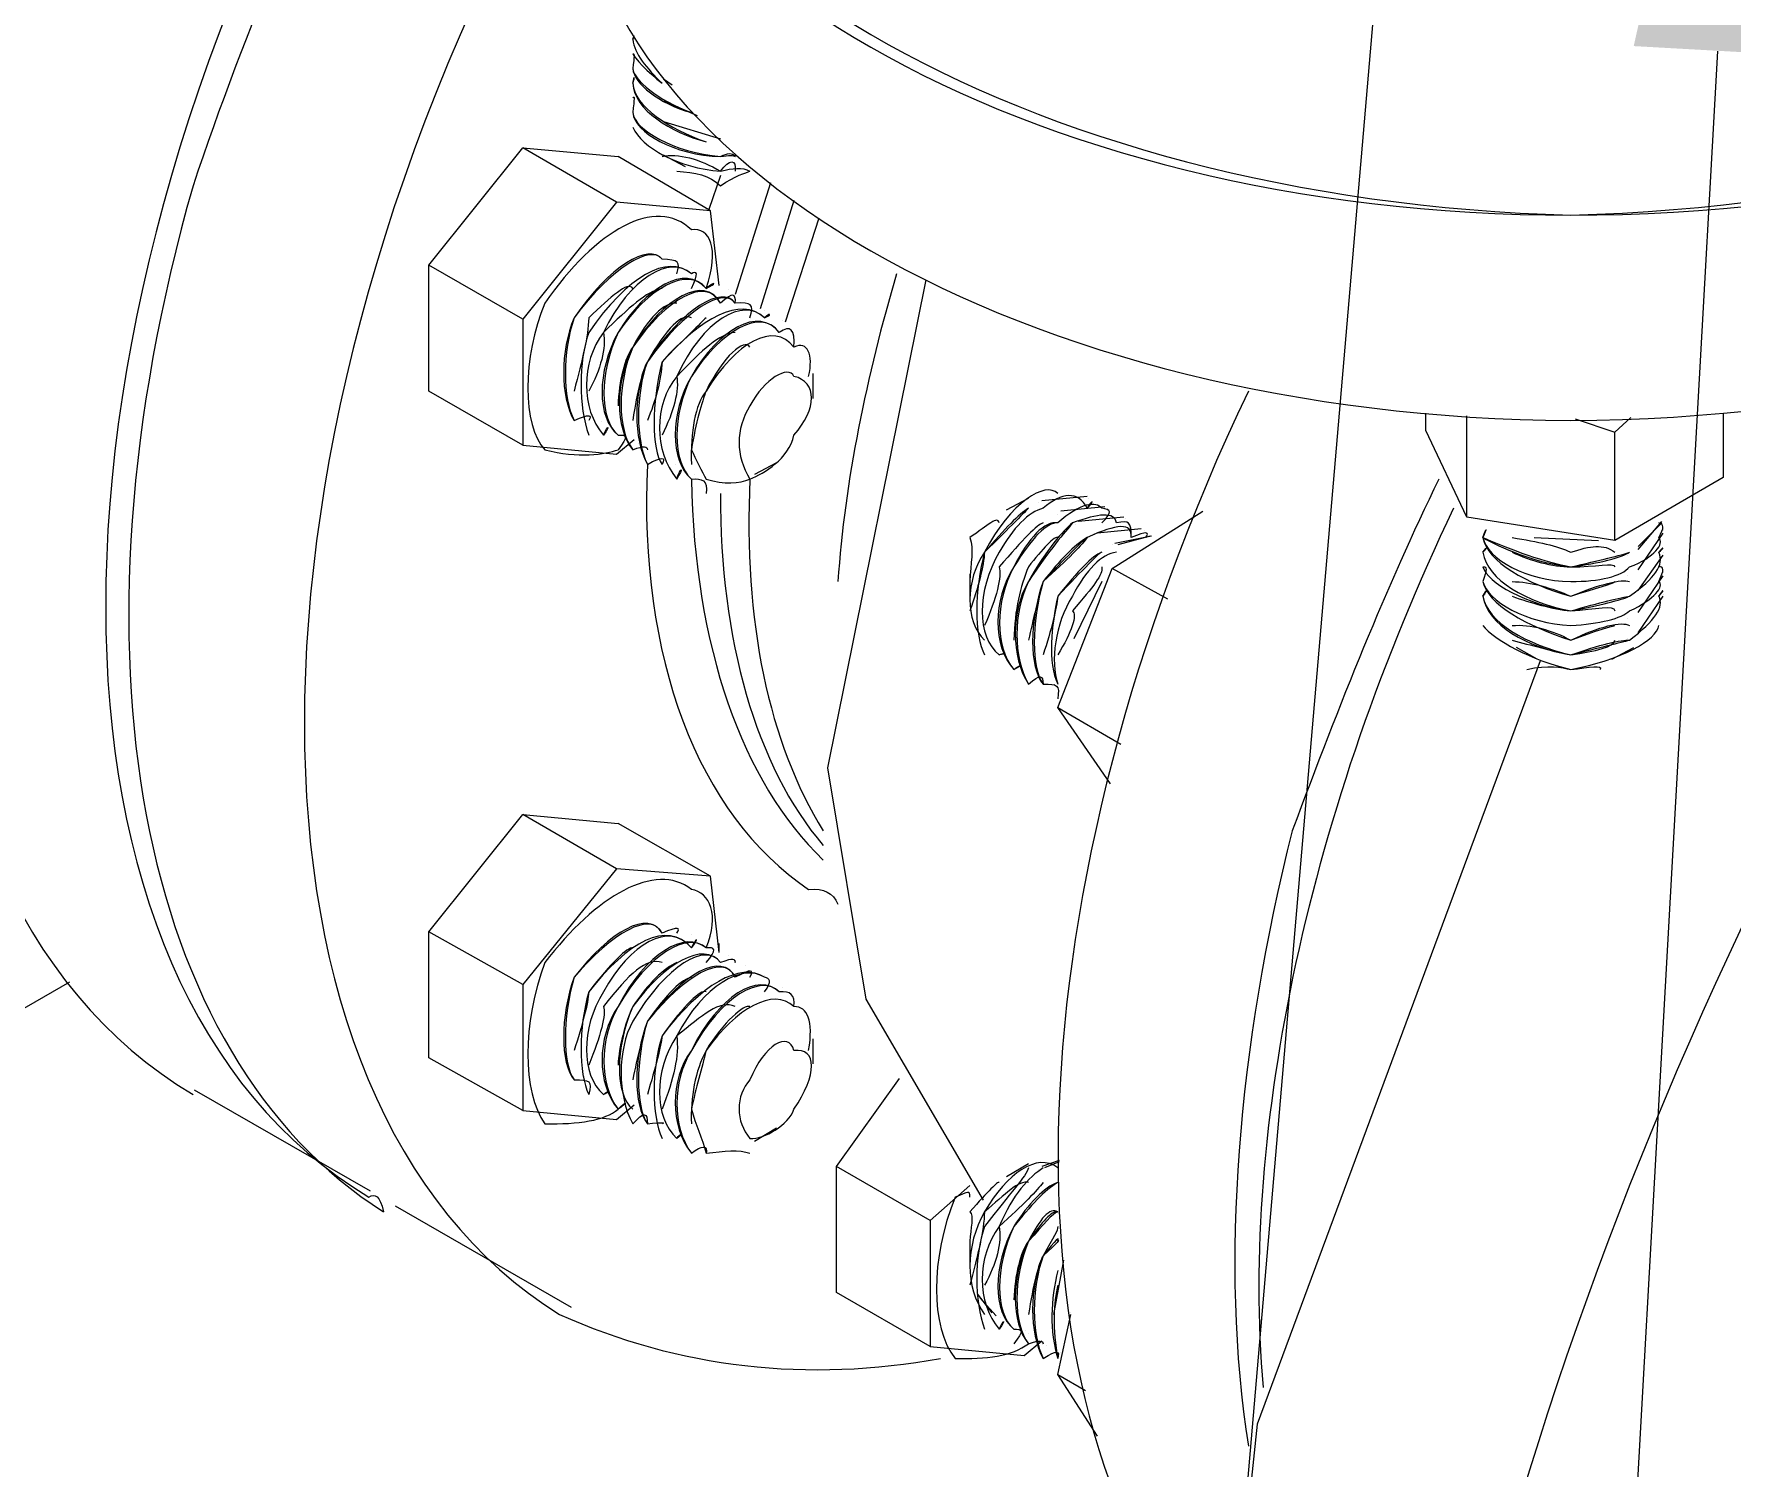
# Model space of a CAD drawing. Header units: inches. Extents: x 0.3 to 33.8, y 15.5 to 37.1.
# Drawn here: x 7.902 to 8.5, y 24.615 to 25.12 of the extents above; entities that cross this region are included whole.
import ezdxf

# ---------------------------------------------------------------- set-up
doc = ezdxf.new("R2010")
doc.units = ezdxf.units.IN
doc.header["$MEASUREMENT"] = 0

# ---------------------------------------------------------------- blocks, each defined once
blk = doc.blocks.new('60298_1')
at = {"transparency": 33554687}
blk.add_hatch(color=21, dxfattribs=at).paths.add_polyline_path([(8.46543, 25.1157), (8.5055, 25.29397), (8.52543, 25.11235)])
at = {"color": 21, "transparency": 33554687}
for points in [[(8.39989, 25.43258), (7.96456, 20.3537), (7.78433, 20.3537)], [(8.49491, 25.11395), (8.16286, 19.17681), (8.34309, 19.17681)]]:
    blk.add_lwpolyline(points, dxfattribs=at)
at = {"transparency": 33554687}
for points in [[(8.11329, 25.11809), (8.11329, 25.11809)], [(8.11329, 25.11086), (8.11329, 25.11086)], [(8.11329, 25.10363), (8.11329, 25.10363)], [(8.12361, 25.10414), (8.12671, 25.10207)], [(8.11329, 25.09588), (8.11329, 25.09588)], [(8.12361, 25.0964), (8.13549, 25.09123)], [(8.12361, 25.08917), (8.14375, 25.08297)], [(8.04099, 25.03856), (8.07404, 25.07987)], [(8.07404, 25.07987), (8.10761, 25.07677)], [(8.10709, 25.06076), (8.07404, 25.07987)], [(8.14324, 25.03133), (8.14014, 25.05766), (8.10761, 25.07677)], [(8.13136, 25.07316), (8.12361, 25.07729)], [(8.14375, 25.07006), (8.13962, 25.05818)], [(8.16131, 25.06748), (8.14892, 25.02823)], [(8.16957, 25.06128), (8.1577, 25.02307)], [(8.10709, 25.06076), (8.07404, 25.01945)], [(8.14014, 25.05766), (8.10709, 25.06076)], [(8.17835, 25.05508), (8.16648, 25.01842)], [(8.07404, 25.01945), (8.04099, 25.03856)], [(8.04099, 24.99415), (8.04099, 25.03856)], [(8.12671, 25.04114), (8.12671, 25.04114)], [(8.13343, 25.03752), (8.13343, 25.03752)], [(8.13962, 25.03391), (8.13962, 25.03391)], [(8.14324, 25.03133), (8.14324, 25.03133)], [(8.21605, 25.03339), (8.18145, 24.86143), (8.19488, 24.77984), (8.23619, 24.70909)], [(8.14634, 25.02978), (8.14634, 25.02978)], [(8.15253, 25.02617), (8.15253, 25.02617)], [(8.07404, 25.01945), (8.07404, 24.97504)], [(8.15925, 25.02255), (8.15925, 25.02255)], [(8.16544, 25.01893), (8.16544, 25.01893)], [(8.17629, 24.99157), (8.17629, 25.00034)], [(8.07404, 24.97504), (8.04099, 24.99415)], [(8.09573, 24.98692), (8.09573, 24.98692)], [(8.10193, 24.9833), (8.10193, 24.9833)], [(8.39215, 24.9802), (8.39215, 24.9864)], [(8.40661, 24.94974), (8.40661, 24.98537)], [(8.44482, 24.98434), (8.45876, 24.97969)], [(8.45876, 24.97969), (8.46444, 24.98485)], [(8.49698, 24.9864), (8.49698, 24.96368)], [(8.10864, 24.97969), (8.10864, 24.97969)], [(8.40661, 24.94974), (8.39215, 24.9802)], [(8.45876, 24.94147), (8.45876, 24.97969)], [(8.07404, 24.97504), (8.10709, 24.97194)], [(8.10709, 24.97194), (8.11329, 24.97711)], [(8.11484, 24.97555), (8.11484, 24.97555)], [(8.12155, 24.97194), (8.12155, 24.97194)], [(8.12775, 24.96833), (8.12775, 24.96833)], [(8.16338, 24.96884), (8.15563, 24.96471)], [(8.13446, 24.96471), (8.13446, 24.96471)], [(8.49698, 24.96368), (8.45876, 24.94147)], [(8.24445, 24.95232), (8.2522, 24.95645)], [(8.25581, 24.9549), (8.25581, 24.9549)], [(8.27286, 24.95696), (8.25685, 24.95542)], [(8.27337, 24.95645), (8.27337, 24.95645)], [(8.26253, 24.95077), (8.26253, 24.95077)], [(8.27905, 24.95335), (8.26356, 24.9518)], [(8.28577, 24.94974), (8.26976, 24.94819)], [(8.28009, 24.95283), (8.28009, 24.95283)], [(8.30126, 24.92082), (8.28163, 24.93166), (8.31365, 24.9518)], [(8.28628, 24.94922), (8.28628, 24.94922)], [(8.45876, 24.94147), (8.40661, 24.94974)], [(8.46703, 24.93838), (8.47529, 24.94819)], [(8.46703, 24.93941), (8.47529, 24.94767)], [(8.26872, 24.94715), (8.26872, 24.94715)], [(8.27544, 24.94354), (8.27544, 24.94354)], [(8.29196, 24.94561), (8.27647, 24.94405)], [(8.29558, 24.94302), (8.28267, 24.94044)], [(8.29506, 24.94302), (8.2837, 24.93993)], [(8.293, 24.94509), (8.293, 24.94509)], [(8.41332, 24.94509), (8.41332, 24.94509)], [(8.43036, 24.94251), (8.45308, 24.94147)], [(8.46703, 24.93114), (8.4758, 24.94405)], [(8.4758, 24.94509), (8.4758, 24.94509)], [(8.28163, 24.93993), (8.28163, 24.93993)], [(8.41332, 24.93734), (8.41332, 24.93734)], [(8.46341, 24.93631), (8.46341, 24.93631)], [(8.46703, 24.92392), (8.4758, 24.93631)], [(8.4758, 24.93734), (8.4758, 24.93734)], [(8.23154, 24.9296), (8.23154, 24.92082)], [(8.26253, 24.8826), (8.28163, 24.93166)], [(8.41332, 24.93011), (8.41332, 24.93011)], [(8.4758, 24.93011), (8.4758, 24.93011)], [(8.27802, 24.92702), (8.26821, 24.90687)], [(8.46341, 24.92908), (8.46341, 24.92908)], [(8.46703, 24.91617), (8.4758, 24.92908)], [(8.41332, 24.92237), (8.41332, 24.92237)], [(8.46341, 24.92133), (8.46341, 24.92133)], [(8.46703, 24.90894), (8.4758, 24.92185)], [(8.4758, 24.92237), (8.4758, 24.92237)], [(8.46341, 24.9141), (8.46341, 24.9141)], [(8.46341, 24.90687), (8.46341, 24.90687)], [(8.24239, 24.90223), (8.24239, 24.90223)], [(8.43139, 24.89965), (8.42416, 24.90378)], [(8.45773, 24.89965), (8.46548, 24.90378)], [(8.24859, 24.89861), (8.24859, 24.89861)], [(8.2553, 24.89499), (8.2553, 24.89499)], [(8.43243, 24.89913), (8.33276, 24.63008), (8.30384, 24.35432), (8.32243, 24.21902), (8.36891, 24.08888), (8.44895, 23.97114), (8.56308, 23.87871)], [(8.2615, 24.89087), (8.2615, 24.89087)], [(8.28112, 24.85575), (8.26253, 24.8826), (8.28473, 24.86969)], [(8.04099, 24.80359), (8.07404, 24.84491)], [(8.07404, 24.84491), (8.10761, 24.84181)], [(8.10709, 24.8258), (8.07404, 24.84491)], [(8.14324, 24.79636), (8.14014, 24.82322), (8.10761, 24.84181)], [(8.10709, 24.8258), (8.07404, 24.785)], [(8.14014, 24.82322), (8.10709, 24.8258)], [(8.12671, 24.80669), (8.12671, 24.80669)], [(8.07404, 24.785), (8.04099, 24.80359)], [(8.04099, 24.75918), (8.04099, 24.80359)], [(8.13343, 24.80256), (8.13343, 24.80256)], [(8.13962, 24.79895), (8.13962, 24.79895)], [(8.14324, 24.79636), (8.14324, 24.79946)], [(8.14634, 24.79533), (8.14634, 24.79533)], [(6.85273, 24.17358), (7.91447, 24.78604)], [(8.15253, 24.79171), (8.15253, 24.79171)], [(8.15925, 24.7881), (8.15925, 24.7881)], [(8.07404, 24.785), (8.07404, 24.74059)], [(8.16544, 24.78397), (8.16544, 24.78397)], [(8.17629, 24.75712), (8.17629, 24.76589)], [(8.07404, 24.74059), (8.04099, 24.75918)], [(8.09573, 24.75247), (8.09573, 24.75247)], [(8.18455, 24.72097), (8.20676, 24.75195)], [(8.02033, 24.71219), (7.95836, 24.74782)], [(8.10193, 24.74834), (8.10193, 24.74834)], [(8.10864, 24.74472), (8.10864, 24.74472)], [(8.07404, 24.74059), (8.10709, 24.73749)], [(8.10709, 24.73749), (8.11329, 24.74266)], [(8.11484, 24.74111), (8.11484, 24.74111)], [(8.12155, 24.73749), (8.12155, 24.73749)], [(8.12775, 24.73388), (8.12775, 24.73388)], [(8.16338, 24.73439), (8.15563, 24.72975)], [(8.13446, 24.72975), (8.13446, 24.72975)], [(8.2176, 24.70186), (8.18455, 24.72097)], [(8.18455, 24.67656), (8.18455, 24.72097)], [(8.24445, 24.71735), (8.2522, 24.722)], [(8.26304, 24.72303), (8.25685, 24.72097)], [(8.26304, 24.72252), (8.25788, 24.72045)], [(8.23154, 24.71425), (8.2176, 24.70186)], [(8.25581, 24.71994), (8.25581, 24.71994)], [(8.26253, 24.71632), (8.26253, 24.71632)], [(8.02911, 24.70702), (8.09108, 24.67139)], [(8.2176, 24.70186), (8.2176, 24.65745)], [(8.23154, 24.69463), (8.23154, 24.68585)], [(8.26459, 24.68792), (8.26098, 24.66881)], [(8.2176, 24.65745), (8.18455, 24.67656)], [(8.23413, 24.67604), (8.23929, 24.66933)], [(8.23516, 24.67449), (8.24084, 24.66829)], [(8.23929, 24.66933), (8.23929, 24.66933)], [(8.24239, 24.66778), (8.24239, 24.66778)], [(8.24445, 24.66674), (8.24445, 24.66674)], [(8.26253, 24.64764), (8.26718, 24.66881)], [(8.26718, 24.66933), (8.26718, 24.66933)], [(8.24549, 24.66571), (8.24549, 24.66571)], [(8.24859, 24.66364), (8.24859, 24.66364)], [(8.25117, 24.66313), (8.25117, 24.66313)], [(8.2522, 24.6621), (8.2522, 24.6621)], [(8.2176, 24.65745), (8.25065, 24.65435)], [(8.25065, 24.65435), (8.25685, 24.65952)], [(8.2553, 24.66003), (8.2553, 24.66003)], [(8.25736, 24.659), (8.25736, 24.659)], [(8.2584, 24.65797), (8.2584, 24.65797)], [(8.2615, 24.65642), (8.2615, 24.65642)], [(8.26356, 24.65538), (8.26356, 24.65538)], [(8.27647, 24.62595), (8.26253, 24.64764)], [(8.26253, 24.64764), (8.27234, 24.64196)]]:
    blk.add_lwpolyline(points, dxfattribs=at)
for points, knots in [([(8.13343, 25.47441), (8.069, 25.42434), (8.00665, 25.35201), (7.95785, 25.26784), (7.83405, 25.05305), (7.83405, 24.82011), (7.95785, 24.74627)], [0, 0, 0, 0, 1, 1, 1, 2, 2, 2, 2]), ([(8.09211, 25.33498), (8.06596, 25.30433), (8.04183, 25.26947), (8.01982, 25.23169), (7.89617, 25.01718), (7.89617, 24.78424), (8.01982, 24.71012), (8.02207, 24.71155), (8.02356, 24.71073), (8.02498, 24.70496)], [0, 0, 0, 0, 1, 1, 1, 2, 2, 2, 3, 3, 3, 3]), ([(8.09211, 25.31949), (8.07079, 25.29337), (8.0489, 25.26127), (8.02498, 25.22653), (7.99986, 25.17634), (7.97639, 25.12223), (7.95785, 25.06645)], [0, 0, 0, 0, 1, 1, 1, 2, 2, 2, 2]), ([(8.09211, 25.25752), (8.09458, 25.26017), (8.09457, 25.25932), (8.09211, 25.25752), (8.09457, 25.14672), (8.25147, 25.05613), (8.44327, 25.05612), (8.63857, 25.05613), (8.79547, 25.14672), (8.79443, 25.25752), (8.79547, 25.25932), (8.79546, 25.26017), (8.79443, 25.25752)], [0, 0, 0, 0, 1, 1, 1, 2, 2, 2, 3, 3, 3, 4, 4, 4, 4]), ([(8.09211, 25.26268), (8.09457, 25.15183), (8.25147, 25.06124), (8.44327, 25.05612), (8.63857, 25.06124), (8.79547, 25.15183), (8.79443, 25.26268)], [0, 0, 0, 0, 1, 1, 1, 2, 2, 2, 2]), ([(8.09211, 25.19555), (8.09356, 25.19514), (8.09257, 25.19342), (8.08695, 25.19038), (7.96715, 24.9762), (7.96715, 24.74326), (8.08695, 24.66881), (8.1288, 24.64993), (8.17468, 24.64475), (8.22122, 24.65332)], [0, 0, 0, 0, 1, 1, 1, 2, 2, 2, 3, 3, 3, 3]), ([(8.09211, 25.18522), (8.09457, 25.07518), (8.25147, 24.9846), (8.44327, 24.98382), (8.63857, 24.9846), (8.79547, 25.07518), (8.79443, 25.18522)], [0, 0, 0, 0, 1, 1, 1, 2, 2, 2, 2]), ([(8.11277, 25.11809), (8.11342, 25.12004), (8.11334, 25.11928), (8.11277, 25.11809), (8.11334, 25.11305), (8.11763, 25.10788), (8.1231, 25.10259)], [0, 0, 0, 0, 1, 1, 1, 2, 2, 2, 2]), ([(8.11277, 25.11292), (8.11351, 25.11327), (8.11334, 25.11217), (8.11277, 25.10776), (8.11334, 25.10358), (8.12138, 25.09685), (8.13343, 25.09226)], [0, 0, 0, 0, 1, 1, 1, 2, 2, 2, 2]), ([(8.11277, 25.10259), (8.11351, 25.10583), (8.11334, 25.10474), (8.11277, 25.10259), (8.11334, 25.09435), (8.12557, 25.08657), (8.13859, 25.08194)], [0, 0, 0, 0, 1, 1, 1, 2, 2, 2, 2]), ([(8.11277, 25.09743), (8.11351, 25.0984), (8.11334, 25.09731), (8.11277, 25.09226), (8.11334, 25.08624), (8.12735, 25.07816), (8.14375, 25.07677), (8.14619, 25.07816), (8.14775, 25.07823), (8.14892, 25.07677)], [0, 0, 0, 0, 1, 1, 1, 2, 2, 2, 3, 3, 3, 3]), ([(8.11277, 25.09226), (8.11334, 25.08531), (8.12735, 25.07723), (8.14375, 25.07677), (8.14651, 25.07723), (8.14838, 25.07732), (8.14892, 25.07677)], [0, 0, 0, 0, 1, 1, 1, 2, 2, 2, 2]), ([(8.11277, 25.0871), (8.11594, 25.07992), (8.12888, 25.07275), (8.14375, 25.07161), (8.14801, 25.07275), (8.15135, 25.07309), (8.15408, 25.07161)], [0, 0, 0, 0, 1, 1, 1, 2, 2, 2, 2]), ([(8.1231, 25.07677), (8.12866, 25.07811), (8.13641, 25.07589), (8.14375, 25.07161), (8.14694, 25.07589), (8.14924, 25.07607), (8.14892, 25.07161)], [0, 0, 0, 0, 1, 1, 1, 2, 2, 2, 2]), ([(8.12826, 25.07161), (8.13498, 25.0713), (8.1397, 25.07017), (8.14375, 25.06645), (8.14877, 25.07017), (8.1528, 25.07097), (8.15408, 25.07161)], [0, 0, 0, 0, 1, 1, 1, 2, 2, 2, 2]), ([(8.13859, 25.0303), (8.14349, 25.04431), (8.13999, 25.05204), (8.13343, 25.05095), (8.12081, 25.06311), (8.09979, 25.05098), (8.08179, 25.02513), (8.07387, 25.00608), (8.07387, 24.98182), (8.08179, 24.97349), (8.09363, 24.97041), (8.10303, 24.97178), (8.10761, 24.97349)], [0, 0, 0, 0, 1, 1, 1, 2, 2, 2, 3, 3, 3, 4, 4, 4, 4]), ([(8.1231, 25.04062), (8.11851, 25.04637), (8.1045, 25.03828), (8.09211, 25.01997), (8.08722, 25.00835), (8.08722, 24.99218), (8.09211, 24.98382)], [0, 0, 0, 0, 1, 1, 1, 2, 2, 2, 2]), ([(8.12826, 25.03546), (8.12976, 25.03968), (8.1289, 25.04037), (8.1231, 25.04062), (8.11931, 25.04591), (8.10531, 25.03782), (8.09211, 25.01997), (8.08802, 25.00789), (8.08802, 24.99171), (8.09211, 24.98382), (8.09761, 24.98617), (8.09864, 24.98578), (8.09728, 24.98382)], [0, 0, 0, 0, 1, 1, 1, 2, 2, 2, 3, 3, 3, 4, 4, 4, 4]), ([(8.13343, 25.03546), (8.12495, 25.04265), (8.11094, 25.03457), (8.09728, 25.0148), (8.09366, 25.00463), (8.09366, 24.98846), (8.09728, 24.97865)], [0, 0, 0, 0, 1, 1, 1, 2, 2, 2, 2]), ([(8.13343, 25.0303), (8.13619, 25.03596), (8.13534, 25.03666), (8.13343, 25.03546), (8.12575, 25.04219), (8.11174, 25.0341), (8.10244, 25.0148), (8.09446, 25.00417), (8.09446, 24.98799), (8.10244, 24.97865), (8.10405, 24.98246), (8.10507, 24.98207), (8.10244, 24.97865)], [0, 0, 0, 0, 1, 1, 1, 2, 2, 2, 3, 3, 3, 4, 4, 4, 4]), ([(8.13859, 25.0303), (8.13138, 25.03894), (8.11737, 25.03085), (8.10761, 25.0148), (8.10009, 25.00092), (8.10009, 24.98474), (8.10761, 24.97865)], [0, 0, 0, 0, 1, 1, 1, 2, 2, 2, 2]), ([(8.13859, 25.0303), (8.14263, 25.03225), (8.14177, 25.03294), (8.13859, 25.0303), (8.13219, 25.03847), (8.11818, 25.03038), (8.10761, 25.0148), (8.1009, 25.00045), (8.1009, 24.98428), (8.10761, 24.97865), (8.11048, 24.97874), (8.11151, 24.97835), (8.10761, 24.97349)], [0, 0, 0, 0, 1, 1, 1, 2, 2, 2, 3, 3, 3, 4, 4, 4, 4]), ([(8.11277, 25.0303), (8.11104, 25.03299), (8.10525, 25.02739), (8.09728, 25.01997), (8.09703, 25.01315), (8.09507, 25.00533), (8.09211, 24.99415)], [0, 0, 0, 0, 1, 1, 1, 2, 2, 2, 2]), ([(8.1231, 25.0303), (8.11748, 25.02928), (8.11169, 25.02367), (8.10244, 25.0148), (8.10347, 25.00944), (8.10151, 25.00162), (8.09728, 24.99415)], [0, 0, 0, 0, 1, 1, 1, 2, 2, 2, 2]), ([(8.14375, 25.02513), (8.13782, 25.03522), (8.12381, 25.02713), (8.11277, 25.00964), (8.10653, 24.9972), (8.10653, 24.98103), (8.11277, 24.97349)], [0, 0, 0, 0, 1, 1, 1, 2, 2, 2, 2]), ([(8.14892, 25.02513), (8.14907, 25.02853), (8.14821, 25.02922), (8.14375, 25.02513), (8.13862, 25.03476), (8.12462, 25.02667), (8.11277, 25.00964), (8.10733, 24.99674), (8.10733, 24.98056), (8.11277, 24.97349), (8.11692, 24.97503), (8.11795, 24.97463), (8.11793, 24.97349)], [0, 0, 0, 0, 1, 1, 1, 2, 2, 2, 3, 3, 3, 4, 4, 4, 4]), ([(8.14892, 25.02513), (8.14426, 25.03151), (8.13025, 25.02342), (8.11793, 25.00448), (8.11297, 24.99349), (8.11297, 24.97731), (8.11793, 24.96833)], [0, 0, 0, 0, 1, 1, 1, 2, 2, 2, 2]), ([(8.15408, 25.01997), (8.1555, 25.02481), (8.15465, 25.02551), (8.14892, 25.02513), (8.14506, 25.03104), (8.13105, 25.02295), (8.11793, 25.00448), (8.11377, 24.99302), (8.11377, 24.97685), (8.11793, 24.96833), (8.12336, 24.97131), (8.12438, 24.97092), (8.1231, 24.96833)], [0, 0, 0, 0, 1, 1, 1, 2, 2, 2, 3, 3, 3, 4, 4, 4, 4]), ([(8.12826, 25.02513), (8.12392, 25.02556), (8.11812, 25.01995), (8.11277, 25.00964), (8.1099, 25.00572), (8.10795, 24.9979), (8.10761, 24.98898)], [0, 0, 0, 0, 1, 1, 1, 2, 2, 2, 2]), ([(8.13343, 25.01997), (8.13035, 25.02184), (8.12456, 25.01624), (8.11793, 25.00448), (8.11634, 25.002), (8.11438, 24.99418), (8.11277, 24.98382)], [0, 0, 0, 0, 1, 1, 1, 2, 2, 2, 2]), ([(8.13859, 25.01997), (8.13679, 25.01813), (8.131, 25.01252), (8.1231, 25.00448), (8.12278, 24.99829), (8.12082, 24.99047), (8.11793, 24.98382)], [0, 0, 0, 0, 1, 1, 1, 2, 2, 2, 2]), ([(8.15925, 25.01997), (8.15069, 25.02779), (8.13668, 25.0197), (8.1231, 25.00448), (8.1194, 24.98977), (8.1194, 24.9736), (8.1231, 24.96833)], [0, 0, 0, 0, 1, 1, 1, 2, 2, 2, 2]), ([(8.15925, 25.01997), (8.16194, 25.0211), (8.16108, 25.02179), (8.15925, 25.01997), (8.1515, 25.02732), (8.13749, 25.01924), (8.12826, 24.99931), (8.12021, 24.98931), (8.12021, 24.97313), (8.12826, 24.96316), (8.12979, 24.96759), (8.13082, 24.9672), (8.12826, 24.96316)], [0, 0, 0, 0, 1, 1, 1, 2, 2, 2, 3, 3, 3, 4, 4, 4, 4]), ([(8.14892, 25.0148), (8.14323, 25.01441), (8.13743, 25.0088), (8.12826, 24.99931), (8.12921, 24.99457), (8.12725, 24.98675), (8.1231, 24.97865)], [0, 0, 0, 0, 1, 1, 1, 2, 2, 2, 2]), ([(8.16441, 25.0148), (8.15713, 25.02408), (8.14312, 25.01599), (8.13343, 24.99931), (8.12584, 24.98605), (8.12584, 24.96988), (8.13343, 24.96316)], [0, 0, 0, 0, 1, 1, 1, 2, 2, 2, 2]), ([(8.16957, 25.00964), (8.16994, 25.01591), (8.16843, 25.01755), (8.16441, 25.0148), (8.15793, 25.02361), (8.14392, 25.01552), (8.13343, 24.99931), (8.12664, 24.98559), (8.12664, 24.96941), (8.13343, 24.96316), (8.13714, 24.96335), (8.13932, 24.96286), (8.13859, 24.958)], [0, 0, 0, 0, 1, 1, 1, 2, 2, 2, 3, 3, 3, 4, 4, 4, 4]), ([(8.17474, 24.99931), (8.17653, 25.00707), (8.17435, 25.0119), (8.16957, 25.00964), (8.16235, 25.01884), (8.1492, 25.01124), (8.13859, 24.99415), (8.1372, 24.99046), (8.13501, 24.9831), (8.13343, 24.97349)], [0, 0, 0, 0, 1, 1, 1, 2, 2, 2, 3, 3, 3, 3]), ([(8.15408, 25.00964), (8.15207, 25.01284), (8.14473, 25.00658), (8.13859, 24.99415), (8.13479, 24.98936), (8.13304, 24.97988), (8.13343, 24.96833)], [0, 0, 0, 0, 1, 1, 1, 2, 2, 2, 2]), ([(8.61885, 25.00964), (8.60087, 24.98192), (8.58153, 24.95098), (8.56204, 24.91669), (8.31443, 24.48835), (8.31443, 24.02248), (8.56204, 23.87871)], [0, 0, 0, 0, 1, 1, 1, 2, 2, 2, 2]), ([(8.16957, 24.99931), (8.17782, 24.99745), (8.17782, 24.98785), (8.16957, 24.97865), (8.16756, 24.97008), (8.15924, 24.96528), (8.15408, 24.96316), (8.14898, 24.9712), (8.14898, 24.9808), (8.15408, 24.98898), (8.15924, 24.99857), (8.16756, 25.00337), (8.16957, 24.99931)], [0, 0, 0, 0, 1, 1, 1, 2, 2, 2, 3, 3, 3, 4, 4, 4, 4]), ([(8.13343, 24.97349), (8.13501, 24.97038), (8.1372, 24.96555), (8.13859, 24.96316), (8.14499, 24.96105), (8.15027, 24.96158), (8.15408, 24.96316)], [0, 0, 0, 0, 1, 1, 1, 2, 2, 2, 2]), ([(8.11793, 24.96833), (8.11476, 24.9007), (8.13555, 24.84476), (8.17474, 24.81857), (8.18036, 24.81889), (8.18318, 24.81745), (8.18507, 24.81341)], [0, 0, 0, 0, 1, 1, 1, 2, 2, 2, 2]), ([(8.26253, 24.958), (8.2584, 24.96261), (8.24571, 24.95498), (8.23671, 24.93734), (8.22997, 24.92771), (8.22971, 24.91291), (8.23671, 24.90636)], [0, 0, 0, 0, 1, 1, 1, 2, 2, 2, 2]), ([(8.27286, 24.95283), (8.27561, 24.95547), (8.27476, 24.95616), (8.27286, 24.95283), (8.26966, 24.9591), (8.26404, 24.95855), (8.25736, 24.95283)], [0, 0, 0, 0, 1, 1, 1, 2, 2, 2, 2]), ([(8.27802, 24.94767), (8.28205, 24.95176), (8.28119, 24.95245), (8.27802, 24.95283), (8.2761, 24.95539), (8.27047, 24.95483), (8.26253, 24.94767)], [0, 0, 0, 0, 1, 1, 1, 2, 2, 2, 2]), ([(8.2522, 24.95283), (8.2488, 24.95084), (8.24406, 24.94583), (8.23671, 24.93734), (8.23645, 24.93265), (8.23449, 24.92484), (8.23154, 24.91669)], [0, 0, 0, 0, 1, 1, 1, 2, 2, 2, 2]), ([(8.24187, 24.94767), (8.24141, 24.95043), (8.23807, 24.9469), (8.23154, 24.94251), (8.23314, 24.93837), (8.23176, 24.93371), (8.23154, 24.92702)], [0, 0, 0, 0, 1, 1, 1, 2, 2, 2, 2]), ([(8.2522, 24.95283), (8.2515, 24.95223), (8.24587, 24.94629), (8.23671, 24.93734), (8.23308, 24.92414), (8.23308, 24.90796), (8.23671, 24.90119)], [0, 0, 0, 0, 1, 1, 1, 2, 2, 2, 2]), ([(8.25736, 24.95283), (8.2523, 24.95177), (8.24667, 24.94583), (8.24187, 24.93734), (8.23388, 24.92367), (8.23388, 24.9075), (8.24187, 24.90119), (8.24347, 24.90197), (8.2445, 24.90157), (8.24187, 24.90119)], [0, 0, 0, 0, 1, 1, 1, 2, 2, 2, 3, 3, 3, 3]), ([(8.25736, 24.94767), (8.25523, 24.94712), (8.25049, 24.94211), (8.24187, 24.93218), (8.24289, 24.92894), (8.24093, 24.92112), (8.23671, 24.91152)], [0, 0, 0, 0, 1, 1, 1, 2, 2, 2, 2]), ([(8.26253, 24.94767), (8.25793, 24.94852), (8.2523, 24.94258), (8.24704, 24.93218), (8.23951, 24.92043), (8.23951, 24.90425), (8.24704, 24.89603)], [0, 0, 0, 0, 1, 1, 1, 2, 2, 2, 2]), ([(8.26253, 24.94767), (8.25874, 24.94805), (8.25311, 24.94211), (8.24704, 24.93218), (8.24032, 24.91996), (8.24032, 24.90378), (8.24704, 24.89603), (8.2499, 24.89825), (8.25093, 24.89785), (8.24704, 24.89603)], [0, 0, 0, 0, 1, 1, 1, 2, 2, 2, 3, 3, 3, 3]), ([(8.26769, 24.94767), (8.26437, 24.9448), (8.25874, 24.93886), (8.2522, 24.92702), (8.24595, 24.91671), (8.24595, 24.90053), (8.2522, 24.89087)], [0, 0, 0, 0, 1, 1, 1, 2, 2, 2, 2]), ([(8.26769, 24.94767), (8.26517, 24.94434), (8.25955, 24.9384), (8.2522, 24.92702), (8.24676, 24.91624), (8.24676, 24.90007), (8.2522, 24.89087), (8.25634, 24.89454), (8.25737, 24.89414), (8.25736, 24.89087)], [0, 0, 0, 0, 1, 1, 1, 2, 2, 2, 3, 3, 3, 3]), ([(8.28835, 24.94251), (8.28849, 24.94804), (8.28763, 24.94873), (8.28318, 24.94767), (8.28254, 24.95167), (8.27691, 24.95111), (8.26769, 24.94767)], [0, 0, 0, 0, 1, 1, 1, 2, 2, 2, 2]), ([(8.46393, 24.93218), (8.47301, 24.93571), (8.47631, 24.9403), (8.47426, 24.94251), (8.47631, 24.94617), (8.47614, 24.94723), (8.47426, 24.94767)], [0, 0, 0, 0, 1, 1, 1, 2, 2, 2, 2]), ([(8.26253, 24.94251), (8.26167, 24.9434), (8.25693, 24.9384), (8.2522, 24.93218), (8.24932, 24.92522), (8.24737, 24.9174), (8.24704, 24.90636)], [0, 0, 0, 0, 1, 1, 1, 2, 2, 2, 2]), ([(8.27286, 24.94251), (8.26811, 24.93969), (8.26337, 24.93468), (8.25736, 24.92702), (8.25576, 24.9215), (8.2538, 24.91369), (8.2522, 24.90636)], [0, 0, 0, 0, 1, 1, 1, 2, 2, 2, 2]), ([(8.27286, 24.94251), (8.2708, 24.94109), (8.26518, 24.93514), (8.25736, 24.92702), (8.25239, 24.91299), (8.25239, 24.89682), (8.25736, 24.89087)], [0, 0, 0, 0, 1, 1, 1, 2, 2, 2, 2]), ([(8.27286, 24.94251), (8.27161, 24.94062), (8.26598, 24.93468), (8.25736, 24.92702), (8.25319, 24.91253), (8.25319, 24.89635), (8.25736, 24.89087), (8.26249, 24.89098), (8.26319, 24.89067), (8.26253, 24.8857)], [0, 0, 0, 0, 1, 1, 1, 2, 2, 2, 3, 3, 3, 3]), ([(8.29351, 24.94251), (8.2949, 24.94434), (8.29405, 24.94502), (8.28835, 24.94251), (8.28897, 24.94795), (8.28335, 24.9474), (8.27286, 24.94251)], [0, 0, 0, 0, 1, 1, 1, 2, 2, 2, 2]), ([(8.41229, 24.94251), (8.41381, 24.94662), (8.41373, 24.94586), (8.41229, 24.94251), (8.41373, 24.93511), (8.42774, 24.92703), (8.44327, 24.92702), (8.45332, 24.92703), (8.46127, 24.92893), (8.46393, 24.93218)], [0, 0, 0, 0, 1, 1, 1, 2, 2, 2, 3, 3, 3, 3]), ([(8.41229, 24.94251), (8.41373, 24.93418), (8.42774, 24.9261), (8.44327, 24.92185), (8.45332, 24.9261), (8.46127, 24.928), (8.46393, 24.92702)], [0, 0, 0, 0, 1, 1, 1, 2, 2, 2, 2]), ([(8.41229, 24.94251), (8.41824, 24.93912), (8.43072, 24.93353), (8.44327, 24.93218), (8.45332, 24.93353), (8.46127, 24.93543), (8.46393, 24.93734)], [0, 0, 0, 0, 1, 1, 1, 2, 2, 2, 2]), ([(8.41229, 24.94251), (8.41945, 24.9395), (8.43146, 24.93446), (8.44327, 24.93218), (8.45332, 24.93446), (8.46127, 24.93636), (8.46393, 24.93734)], [0, 0, 0, 0, 1, 1, 1, 2, 2, 2, 2]), ([(8.42261, 24.94251), (8.43199, 24.94107), (8.43838, 24.93962), (8.44327, 24.93734), (8.45005, 24.93962), (8.45497, 24.94046), (8.45876, 24.93734)], [0, 0, 0, 0, 1, 1, 1, 2, 2, 2, 2]), ([(8.27802, 24.93734), (8.27454, 24.93597), (8.2698, 24.93097), (8.26253, 24.92185), (8.2622, 24.91779), (8.26024, 24.90997), (8.25736, 24.90119)], [0, 0, 0, 0, 1, 1, 1, 2, 2, 2, 2]), ([(8.27802, 24.93734), (8.27724, 24.93737), (8.27161, 24.93143), (8.26253, 24.92185), (8.26031, 24.91186), (8.25892, 24.89825), (8.26253, 24.89087)], [0, 0, 0, 0, 1, 1, 1, 2, 2, 2, 2]), ([(8.28318, 24.93734), (8.27805, 24.9369), (8.27242, 24.93097), (8.26769, 24.92185), (8.26149, 24.91204), (8.25985, 24.89912), (8.26253, 24.89087)], [0, 0, 0, 0, 1, 1, 1, 2, 2, 2, 2]), ([(8.41229, 24.93734), (8.4139, 24.93984), (8.41373, 24.93875), (8.41229, 24.93734), (8.41373, 24.92768), (8.42774, 24.91959), (8.44327, 24.91669), (8.45332, 24.91959), (8.46127, 24.9215), (8.46393, 24.92185)], [0, 0, 0, 0, 1, 1, 1, 2, 2, 2, 3, 3, 3, 3]), ([(8.42261, 24.93734), (8.42905, 24.9344), (8.4368, 24.93219), (8.44327, 24.93218), (8.45201, 24.93219), (8.45871, 24.93379), (8.45876, 24.93218)], [0, 0, 0, 0, 1, 1, 1, 2, 2, 2, 2]), ([(8.46393, 24.92185), (8.47301, 24.92828), (8.47631, 24.93287), (8.47426, 24.93734), (8.47631, 24.93875), (8.47614, 24.93984), (8.47426, 24.93734)], [0, 0, 0, 0, 1, 1, 1, 2, 2, 2, 2]), ([(8.27802, 24.93218), (8.27844, 24.9294), (8.27526, 24.92555), (8.26769, 24.91669), (8.26943, 24.91545), (8.26748, 24.90919), (8.26253, 24.90119)], [0, 0, 0, 0, 1, 1, 1, 2, 2, 2, 2]), ([(8.41229, 24.93218), (8.4139, 24.93241), (8.41373, 24.93132), (8.41229, 24.92702), (8.41373, 24.92025), (8.42774, 24.91216), (8.44327, 24.91152), (8.45332, 24.91216), (8.46127, 24.91406), (8.46393, 24.91669)], [0, 0, 0, 0, 1, 1, 1, 2, 2, 2, 3, 3, 3, 3]), ([(8.41229, 24.93218), (8.41373, 24.92675), (8.42774, 24.91867), (8.44327, 24.91669), (8.45332, 24.91867), (8.46127, 24.92057), (8.46393, 24.92185)], [0, 0, 0, 0, 1, 1, 1, 2, 2, 2, 2]), ([(8.46393, 24.91669), (8.47301, 24.92084), (8.47631, 24.92544), (8.47426, 24.92702), (8.47631, 24.93132), (8.47614, 24.93241), (8.47426, 24.93218)], [0, 0, 0, 0, 1, 1, 1, 2, 2, 2, 2]), ([(8.41229, 24.92702), (8.41373, 24.91932), (8.42774, 24.91123), (8.44327, 24.90636), (8.45332, 24.91123), (8.46127, 24.91313), (8.46393, 24.91152)], [0, 0, 0, 0, 1, 1, 1, 2, 2, 2, 2]), ([(8.41229, 24.92185), (8.4139, 24.92497), (8.41373, 24.92388), (8.41229, 24.92185), (8.41373, 24.91282), (8.42774, 24.90473), (8.44327, 24.90119), (8.45332, 24.90473), (8.46127, 24.90663), (8.46393, 24.90636)], [0, 0, 0, 0, 1, 1, 1, 2, 2, 2, 3, 3, 3, 3]), ([(8.42261, 24.92702), (8.42905, 24.92697), (8.4368, 24.92476), (8.44327, 24.92185), (8.45201, 24.92476), (8.45871, 24.92636), (8.45876, 24.92702)], [0, 0, 0, 0, 1, 1, 1, 2, 2, 2, 2]), ([(8.46393, 24.90636), (8.47301, 24.91341), (8.47631, 24.918), (8.47426, 24.92185), (8.47631, 24.92388), (8.47614, 24.92497), (8.47426, 24.92185)], [0, 0, 0, 0, 1, 1, 1, 2, 2, 2, 2]), ([(8.41229, 24.92185), (8.41373, 24.91189), (8.42774, 24.9038), (8.44327, 24.90119), (8.45332, 24.9038), (8.46127, 24.9057), (8.46393, 24.90636)], [0, 0, 0, 0, 1, 1, 1, 2, 2, 2, 2]), ([(8.42261, 24.92185), (8.42905, 24.91954), (8.4368, 24.91733), (8.44327, 24.91669), (8.45201, 24.91733), (8.45871, 24.91893), (8.45876, 24.91669)], [0, 0, 0, 0, 1, 1, 1, 2, 2, 2, 2]), ([(8.41229, 24.91152), (8.41632, 24.9065), (8.42927, 24.89932), (8.44327, 24.89603), (8.46077, 24.89932), (8.47371, 24.9065), (8.47426, 24.91152)], [0, 0, 0, 0, 1, 1, 1, 2, 2, 2, 2]), ([(8.42261, 24.91152), (8.42905, 24.91211), (8.4368, 24.9099), (8.44327, 24.90636), (8.45201, 24.9099), (8.45871, 24.9115), (8.45876, 24.91152)], [0, 0, 0, 0, 1, 1, 1, 2, 2, 2, 2]), ([(8.42261, 24.90636), (8.42905, 24.90468), (8.4368, 24.90246), (8.44327, 24.90119), (8.45201, 24.90246), (8.45871, 24.90407), (8.45876, 24.90636)], [0, 0, 0, 0, 1, 1, 1, 2, 2, 2, 2]), ([(8.42778, 24.89603), (8.43537, 24.89787), (8.44009, 24.89674), (8.44327, 24.89603), (8.44994, 24.89674), (8.45467, 24.89787), (8.4536, 24.89603)], [0, 0, 0, 0, 1, 1, 1, 2, 2, 2, 2]), ([(8.13859, 24.79791), (8.14349, 24.80966), (8.13999, 24.81739), (8.13343, 24.81857), (8.12081, 24.82846), (8.09979, 24.81633), (8.08179, 24.79275), (8.07387, 24.77143), (8.07387, 24.74717), (8.08179, 24.73594), (8.09363, 24.73576), (8.10303, 24.73714), (8.10761, 24.74111)], [0, 0, 0, 0, 1, 1, 1, 2, 2, 2, 3, 3, 3, 4, 4, 4, 4]), ([(8.1231, 24.80308), (8.11851, 24.81172), (8.1045, 24.80364), (8.09211, 24.78758), (8.08722, 24.7737), (8.08722, 24.75753), (8.09211, 24.75144)], [0, 0, 0, 0, 1, 1, 1, 2, 2, 2, 2]), ([(8.12826, 24.80308), (8.12976, 24.80503), (8.1289, 24.80573), (8.1231, 24.80308), (8.11931, 24.81126), (8.10531, 24.80317), (8.09211, 24.78758), (8.08802, 24.77324), (8.08802, 24.75706), (8.09211, 24.75144), (8.09761, 24.75153), (8.09864, 24.75114), (8.09728, 24.74627)], [0, 0, 0, 0, 1, 1, 1, 2, 2, 2, 3, 3, 3, 4, 4, 4, 4]), ([(8.11277, 24.79791), (8.11104, 24.79835), (8.10525, 24.79274), (8.09728, 24.78242), (8.09703, 24.77851), (8.09507, 24.77069), (8.09211, 24.76176)], [0, 0, 0, 0, 1, 1, 1, 2, 2, 2, 2]), ([(8.13343, 24.79791), (8.12495, 24.80801), (8.11094, 24.79992), (8.09728, 24.78242), (8.09366, 24.76999), (8.09366, 24.75381), (8.09728, 24.74627)], [0, 0, 0, 0, 1, 1, 1, 2, 2, 2, 2]), ([(8.13343, 24.79791), (8.13619, 24.80132), (8.13534, 24.80201), (8.13343, 24.79791), (8.12575, 24.80755), (8.11174, 24.79946), (8.10244, 24.78242), (8.09446, 24.76953), (8.09446, 24.75335), (8.10244, 24.74627), (8.10405, 24.74781), (8.10507, 24.74742), (8.10244, 24.74627)], [0, 0, 0, 0, 1, 1, 1, 2, 2, 2, 3, 3, 3, 4, 4, 4, 4]), ([(8.13859, 24.79791), (8.13138, 24.80429), (8.11737, 24.79621), (8.10761, 24.77726), (8.10009, 24.76627), (8.10009, 24.7501), (8.10761, 24.74111)], [0, 0, 0, 0, 1, 1, 1, 2, 2, 2, 2]), ([(8.13859, 24.79275), (8.14263, 24.7976), (8.14177, 24.79829), (8.13859, 24.79791), (8.13219, 24.80383), (8.11818, 24.79574), (8.10761, 24.77726), (8.1009, 24.76581), (8.1009, 24.74963), (8.10761, 24.74111), (8.11048, 24.7441), (8.11151, 24.7437), (8.10761, 24.74111)], [0, 0, 0, 0, 1, 1, 1, 2, 2, 2, 3, 3, 3, 4, 4, 4, 4]), ([(8.1231, 24.79275), (8.11748, 24.79463), (8.11169, 24.78903), (8.10244, 24.77726), (8.10347, 24.77479), (8.10151, 24.76697), (8.09728, 24.7566)], [0, 0, 0, 0, 1, 1, 1, 2, 2, 2, 2]), ([(8.12826, 24.79275), (8.12392, 24.79092), (8.11812, 24.78531), (8.11277, 24.77726), (8.1099, 24.77107), (8.10795, 24.76325), (8.10761, 24.7566)], [0, 0, 0, 0, 1, 1, 1, 2, 2, 2, 2]), ([(8.14375, 24.79275), (8.13782, 24.80057), (8.12381, 24.79249), (8.11277, 24.77726), (8.10653, 24.76256), (8.10653, 24.74638), (8.11277, 24.74111)], [0, 0, 0, 0, 1, 1, 1, 2, 2, 2, 2]), ([(8.14892, 24.79275), (8.14907, 24.79389), (8.14821, 24.79458), (8.14375, 24.79275), (8.13862, 24.80011), (8.12462, 24.79202), (8.11277, 24.77209), (8.10733, 24.76209), (8.10733, 24.74591), (8.11277, 24.73594), (8.11692, 24.74038), (8.11795, 24.73999), (8.11793, 24.73594)], [0, 0, 0, 0, 1, 1, 1, 2, 2, 2, 3, 3, 3, 4, 4, 4, 4]), ([(8.13343, 24.78758), (8.13035, 24.7872), (8.12456, 24.78159), (8.11793, 24.77209), (8.11634, 24.76736), (8.11438, 24.75954), (8.11277, 24.75144)], [0, 0, 0, 0, 1, 1, 1, 2, 2, 2, 2]), ([(8.14892, 24.78758), (8.14426, 24.79686), (8.13025, 24.78877), (8.11793, 24.77209), (8.11297, 24.75884), (8.11297, 24.74266), (8.11793, 24.73594)], [0, 0, 0, 0, 1, 1, 1, 2, 2, 2, 2]), ([(8.15408, 24.78758), (8.1555, 24.79017), (8.15465, 24.79086), (8.14892, 24.78758), (8.14506, 24.7964), (8.13105, 24.78831), (8.11793, 24.77209), (8.11377, 24.75838), (8.11377, 24.7422), (8.11793, 24.73594), (8.12336, 24.73667), (8.12438, 24.73627), (8.1231, 24.73594)], [0, 0, 0, 0, 1, 1, 1, 2, 2, 2, 3, 3, 3, 4, 4, 4, 4]), ([(8.15925, 24.78758), (8.15069, 24.79314), (8.13668, 24.78505), (8.1231, 24.76693), (8.1194, 24.75512), (8.1194, 24.73895), (8.1231, 24.73078)], [0, 0, 0, 0, 1, 1, 1, 2, 2, 2, 2]), ([(8.15925, 24.78242), (8.16194, 24.78646), (8.16108, 24.78714), (8.15925, 24.78758), (8.1515, 24.79268), (8.13749, 24.78459), (8.12826, 24.76693), (8.12021, 24.75466), (8.12021, 24.73848), (8.12826, 24.73078), (8.12979, 24.73295), (8.13082, 24.73255), (8.12826, 24.73078)], [0, 0, 0, 0, 1, 1, 1, 2, 2, 2, 3, 3, 3, 4, 4, 4, 4]), ([(8.13859, 24.78242), (8.13679, 24.78348), (8.131, 24.77788), (8.1231, 24.76693), (8.12278, 24.76364), (8.12082, 24.75582), (8.11793, 24.74627)], [0, 0, 0, 0, 1, 1, 1, 2, 2, 2, 2]), ([(8.16441, 24.78242), (8.15713, 24.78943), (8.14312, 24.78134), (8.13343, 24.76176), (8.12584, 24.75141), (8.12584, 24.73523), (8.13343, 24.72561)], [0, 0, 0, 0, 1, 1, 1, 2, 2, 2, 2]), ([(8.16957, 24.77726), (8.16994, 24.78127), (8.16843, 24.7829), (8.16441, 24.78242), (8.15793, 24.78896), (8.14393, 24.78088), (8.13343, 24.76176), (8.12664, 24.75094), (8.12664, 24.73477), (8.13343, 24.72561), (8.13714, 24.72871), (8.13932, 24.72822), (8.13859, 24.72561)], [0, 0, 0, 0, 1, 1, 1, 2, 2, 2, 3, 3, 3, 4, 4, 4, 4]), ([(8.14892, 24.77726), (8.14323, 24.77977), (8.13743, 24.77416), (8.12826, 24.76693), (8.12921, 24.75993), (8.12726, 24.75211), (8.1231, 24.74111)], [0, 0, 0, 0, 1, 1, 1, 2, 2, 2, 2]), ([(8.15408, 24.77726), (8.15207, 24.7782), (8.14473, 24.77193), (8.13859, 24.76176), (8.13479, 24.75472), (8.13304, 24.74523), (8.13343, 24.73594)], [0, 0, 0, 0, 1, 1, 1, 2, 2, 2, 2]), ([(8.17474, 24.76176), (8.17653, 24.77243), (8.17435, 24.77726), (8.16957, 24.77726), (8.16235, 24.78419), (8.1492, 24.7766), (8.13859, 24.76176), (8.1372, 24.75581), (8.13501, 24.74845), (8.13343, 24.74111)], [0, 0, 0, 0, 1, 1, 1, 2, 2, 2, 3, 3, 3, 3]), ([(8.16957, 24.76176), (8.17782, 24.7628), (8.17782, 24.7532), (8.16957, 24.74111), (8.16756, 24.73543), (8.15924, 24.73063), (8.15408, 24.73078), (8.14898, 24.73655), (8.14898, 24.74615), (8.15408, 24.75144), (8.15924, 24.76392), (8.16756, 24.76872), (8.16957, 24.76176)], [0, 0, 0, 0, 1, 1, 1, 2, 2, 2, 3, 3, 3, 4, 4, 4, 4]), ([(8.13343, 24.74111), (8.13501, 24.73574), (8.1372, 24.7309), (8.13859, 24.72561), (8.14499, 24.72641), (8.15027, 24.72693), (8.15408, 24.72561)], [0, 0, 0, 0, 1, 1, 1, 2, 2, 2, 2]), ([(8.26253, 24.72045), (8.25522, 24.72602), (8.24464, 24.71848), (8.23671, 24.70496), (8.22997, 24.69306), (8.22971, 24.67826), (8.23671, 24.66881)], [0, 0, 0, 0, 1, 1, 1, 2, 2, 2, 2]), ([(8.2522, 24.72045), (8.2515, 24.71759), (8.24587, 24.71165), (8.23671, 24.69979), (8.23308, 24.68949), (8.23308, 24.67332), (8.23671, 24.66364)], [0, 0, 0, 0, 1, 1, 1, 2, 2, 2, 2]), ([(8.25736, 24.72045), (8.2523, 24.71712), (8.24667, 24.71118), (8.24187, 24.69979), (8.23388, 24.68903), (8.23388, 24.67285), (8.24187, 24.66364), (8.24347, 24.66732), (8.2445, 24.66692), (8.24187, 24.66364)], [0, 0, 0, 0, 1, 1, 1, 2, 2, 2, 3, 3, 3, 3]), ([(8.2522, 24.71529), (8.2488, 24.71619), (8.24406, 24.71118), (8.23671, 24.70496), (8.23645, 24.69801), (8.23449, 24.69019), (8.23154, 24.67914)], [0, 0, 0, 0, 1, 1, 1, 2, 2, 2, 2]), ([(8.24187, 24.71529), (8.24141, 24.71578), (8.23807, 24.71225), (8.23154, 24.70496), (8.23314, 24.70373), (8.23176, 24.69907), (8.23154, 24.69463)], [0, 0, 0, 0, 1, 1, 1, 2, 2, 2, 2]), ([(8.25736, 24.71529), (8.25523, 24.71247), (8.25049, 24.70747), (8.24187, 24.69979), (8.24289, 24.69429), (8.24093, 24.68647), (8.23671, 24.67914)], [0, 0, 0, 0, 1, 1, 1, 2, 2, 2, 2]), ([(8.26253, 24.71529), (8.25772, 24.71365), (8.25223, 24.7078), (8.24704, 24.69979), (8.23951, 24.68578), (8.23951, 24.6696), (8.24704, 24.66364)], [0, 0, 0, 0, 1, 1, 1, 2, 2, 2, 2]), ([(8.26253, 24.71529), (8.25802, 24.71264), (8.25284, 24.707), (8.24704, 24.69979), (8.24032, 24.68531), (8.24032, 24.66914), (8.24704, 24.66364), (8.2499, 24.6636), (8.25093, 24.66321), (8.24704, 24.65848)], [0, 0, 0, 0, 1, 1, 1, 2, 2, 2, 3, 3, 3, 3]), ([(8.23154, 24.71012), (8.23165, 24.71284), (8.23108, 24.71189), (8.22638, 24.71012), (8.21756, 24.68848), (8.21756, 24.66421), (8.22638, 24.65332), (8.2372, 24.65287), (8.24642, 24.65413), (8.2522, 24.65848)], [0, 0, 0, 0, 1, 1, 1, 2, 2, 2, 3, 3, 3, 3]), ([(8.26253, 24.70496), (8.2598, 24.70669), (8.25621, 24.70251), (8.2522, 24.69463), (8.24932, 24.69058), (8.24737, 24.68276), (8.24704, 24.67398)], [0, 0, 0, 0, 1, 1, 1, 2, 2, 2, 2]), ([(8.26253, 24.70496), (8.26027, 24.70543), (8.25714, 24.70144), (8.2522, 24.69463), (8.24595, 24.68206), (8.24595, 24.66589), (8.2522, 24.65848)], [0, 0, 0, 0, 1, 1, 1, 2, 2, 2, 2]), ([(8.26253, 24.70496), (8.26062, 24.70437), (8.25775, 24.70065), (8.2522, 24.69463), (8.24676, 24.6816), (8.24676, 24.66542), (8.2522, 24.65848), (8.25634, 24.65989), (8.25737, 24.65949), (8.25736, 24.65848)], [0, 0, 0, 0, 1, 1, 1, 2, 2, 2, 3, 3, 3, 3]), ([(8.26253, 24.69979), (8.26257, 24.69824), (8.26113, 24.69617), (8.25736, 24.68947), (8.25576, 24.68686), (8.2538, 24.67904), (8.2522, 24.66881)], [0, 0, 0, 0, 1, 1, 1, 2, 2, 2, 2]), ([(8.26253, 24.69463), (8.2631, 24.69668), (8.26202, 24.69503), (8.25736, 24.68947), (8.25239, 24.67835), (8.25239, 24.66217), (8.25736, 24.65332)], [0, 0, 0, 0, 1, 1, 1, 2, 2, 2, 2]), ([(8.26253, 24.69463), (8.26346, 24.69553), (8.26262, 24.69421), (8.25736, 24.68947), (8.25319, 24.67788), (8.25319, 24.66171), (8.25736, 24.65332), (8.26249, 24.65634), (8.26319, 24.65603), (8.26253, 24.65332)], [0, 0, 0, 0, 1, 1, 1, 2, 2, 2, 3, 3, 3, 3])]:
    blk.add_open_spline(points, degree=3, knots=knots, dxfattribs=at)
for points in [[(8.11277, 25.11292), (8.11334, 25.11184), (8.11809, 25.10643), (8.1231, 25.10259)], [(8.11277, 25.10776), (8.11334, 25.10242), (8.12188, 25.09554), (8.13343, 25.09226)], [(8.11277, 25.10259), (8.11334, 25.09321), (8.12614, 25.08532), (8.13859, 25.08194)], [(7.95785, 25.06645), (7.91107, 24.90241), (7.93833, 24.75991), (8.02498, 24.70496)], [(8.20572, 25.03546), (8.19524, 24.99973), (8.18741, 24.96239), (8.18507, 24.92702)], [(8.32966, 24.99415), (8.24659, 24.81992), (8.2399, 24.64044), (8.31417, 24.55004)], [(8.13343, 24.96316), (8.13464, 24.90393), (8.15104, 24.85678), (8.1799, 24.8289)], [(8.15408, 24.96316), (8.15158, 24.91372), (8.16074, 24.86976), (8.1799, 24.83922)], [(8.39679, 24.96316), (8.37823, 24.92507), (8.36188, 24.8842), (8.34515, 24.83922)], [(8.14375, 24.958), (8.14332, 24.90699), (8.15615, 24.86186), (8.1799, 24.83406)], [(8.40196, 24.95283), (8.35131, 24.84682), (8.32694, 24.73533), (8.33483, 24.64299)], [(8.34515, 24.83922), (8.32597, 24.76335), (8.31951, 24.6866), (8.32966, 24.62233)], [(8.26253, 24.6843), (8.26003, 24.67416), (8.25954, 24.66276), (8.26253, 24.65332)], [(8.26253, 24.67914), (8.26107, 24.6734), (8.26057, 24.66326), (8.26253, 24.65332)]]:
    blk.add_open_spline(points, degree=3, dxfattribs=at)

msp = doc.modelspace()

# ---------------------------------------------------------------- block references
msp.add_blockref('60298_1', (0, 0))

doc.saveas('drawing.dxf')
